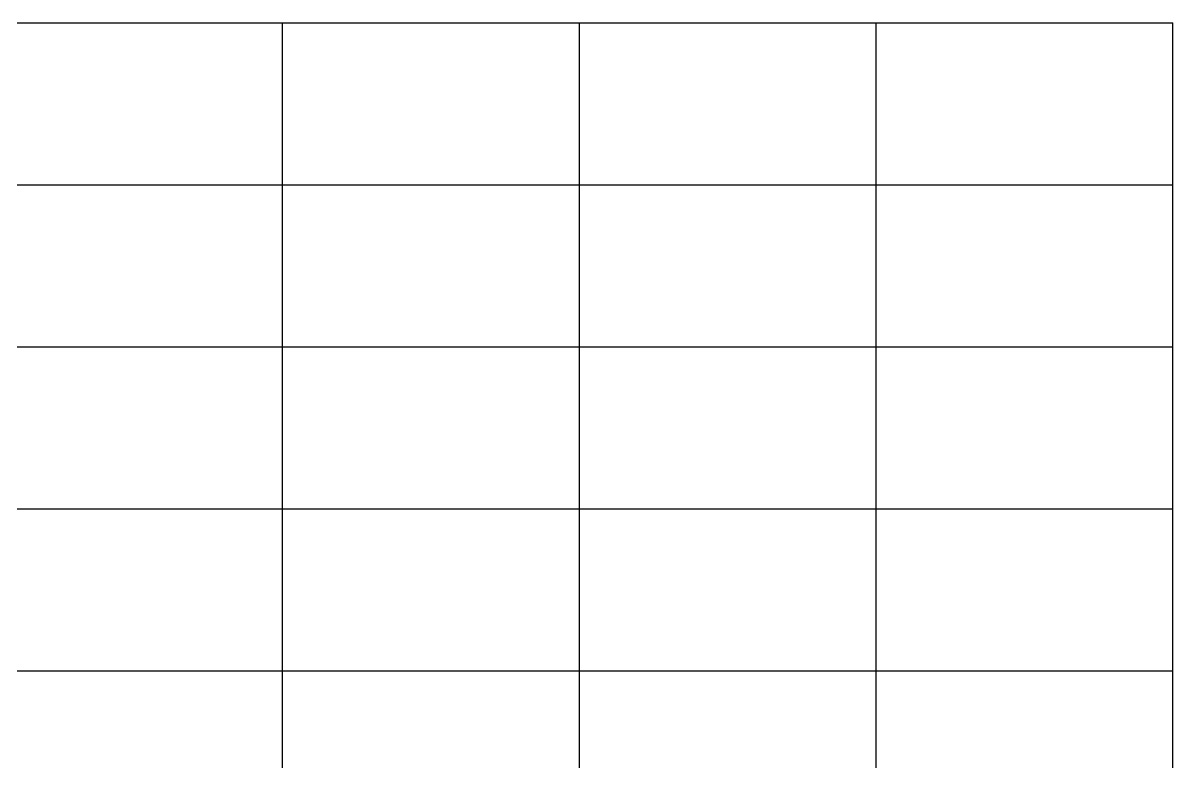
# Model space of a CAD drawing. Header units: millimetres. Extents: x -196 to 224, y -57 to 240.
# Drawn here: x 183.68 to 209.29, y 105 to 121.45 of the extents above; entities that cross this region are included whole.
import ezdxf

# ---------------------------------------------------------------- set-up
doc = ezdxf.new("R2010")
doc.units = ezdxf.units.MM

# ---------------------------------------------------------------- blocks, each defined once
blk = doc.blocks.new('Unknown-234525283-28870')
at = {"color": 7, "linetype": 'Continuous'}
for p, q in [((141.418, 121.453), (209.288, 121.453)), ((189.463, 96.221), (189.463, 121.453)), ((196.072, 96.221), (196.072, 121.453)), ((202.68, 96.221), (202.68, 121.453)), ((209.288, -41.466), (209.288, 121.453)), ((141.418, 117.849), (209.288, 117.849)), ((141.418, 114.244), (209.288, 114.244)), ((141.418, 110.639), (209.288, 110.639)), ((141.418, 107.034), (209.288, 107.034))]:
    blk.add_line(p, q, dxfattribs=at)

msp = doc.modelspace()

# ---------------------------------------------------------------- block references
msp.add_blockref('Unknown-234525283-28870', (0, 0))

doc.saveas('drawing.dxf')
